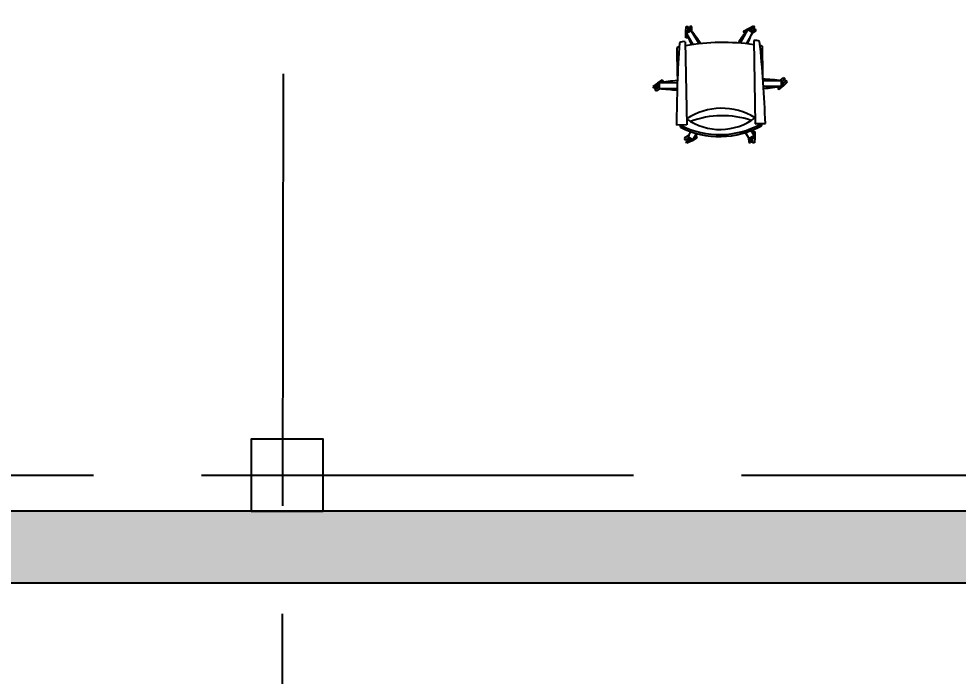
# Model space of a CAD drawing. Header units: millimetres. Extents: x -1544140 to 7445918, y -1294905 to 2019878.
# Drawn here: x 691253 to 696472, y 172021 to 175672 of the extents above; entities that cross this region are included whole.
import ezdxf

# ---------------------------------------------------------------- set-up
doc = ezdxf.new("R2010")
doc.units = ezdxf.units.MM
doc.header["$MEASUREMENT"] = 0
doc.linetypes.add('ACAD_ISO02W100', pattern=[15, 12, -3])
doc.styles.add('Annotative', font='GOST Common.ttf')
doc.dimstyles.get("Standard").update_dxf_attribs({"dimtxt": 1000, "dimasz": 100, "dimexe": 100, "dimexo": 0.06, "dimgap": 0.19, "dimtad": 1, "dimdec": 0, "dimzin": 0, "dimdsep": 46, "dimtxsty": 'Annotative', "dimblk": 'ARCHTICK', "dimcen": 0.09, "dimadec": 0, "dimazin": 0, "dimtfac": 1, "dimtdec": 0, "dimtofl": 0, "dimtmove": 0, "dimatfit": 3, "dimldrblk": 'ARCHTICK', "dimfxl": 700, "dimfxlon": 1, "dimtolj": 1, "dimtzin": 0, "dimarcsym": 0})

# ---------------------------------------------------------------- blocks, each defined once
blk = doc.blocks.new('_ArchTick')
at = {"color": 0, "linetype": 'ByBlock', "const_width": 0.15}
blk.add_lwpolyline([(-0.5, -0.5), (0.5, 0.5)], dxfattribs=at)
blk = doc.blocks.new('*D220')
at = {"color": 0, "lineweight": -2, "transparency": 16777216}
for p, q in [((647744.4, 161237.8), (647744.4, 160437.8)), ((698701.5, 161237.8), (698701.5, 160437.8)), ((647744.4, 160537.8), (698701.5, 160537.8))]:
    blk.add_line(p, q, dxfattribs=at)
at = {"layer": 'Defpoints', "color": 0, "transparency": 16777216}
for p in [(647744.4, 173115.8), (698701.5, 173137.8), (698701.5, 160537.8)]:
    blk.add_point(p, dxfattribs=at)
at = {"color": 0, "lineweight": -2, "transparency": 16777216, "xscale": 100, "yscale": 100, "zscale": 100, "rotation": 180}
blk.add_blockref('_ArchTick', (647744.4, 160537.8), dxfattribs=at)
at = {"color": 0, "lineweight": -2, "transparency": 16777216, "xscale": 100, "yscale": 100, "zscale": 100}
blk.add_blockref('_ArchTick', (698701.5, 160537.8), dxfattribs=at)
at = {"color": 0, "transparency": 16777216, "insert": (673222.9, 161038), "char_height": 1000, "attachment_point": 5, "style": 'Annotative'}
blk.add_mtext('\\A1;51000', dxfattribs=at)

msp = doc.modelspace()

# ---------------------------------------------------------------- hatches: boundary and pattern name
at = {"true_color": 0x636466}
h = msp.add_hatch(color=251, dxfattribs=at)
h.dxf.hatch_style = 1
h.paths.add_polyline_path([(647544.4, 239137.8), (647144.4, 239137.8), (647144.4, 227137.8), (647544.4, 227137.8)])
h.paths.add_polyline_path([(647544.4, 227137.8), (647144.4, 227137.8), (647144.4, 205537.8), (647744.4, 205537.8), (647744.4, 205937.8), (647544.4, 205937.8)])
h.paths.add_polyline_path([(647544.4, 251137.8), (647144.4, 251137.8), (647144.4, 239137.8), (647544.4, 239137.8)])
h.paths.add_polyline_path([(647544.4, 263137.8), (647144.4, 263137.8), (647144.4, 251137.8), (647544.4, 251137.8)])
h.paths.add_polyline_path([(669344.4, 263737.8), (647144.4, 263737.8), (647144.4, 263137.8), (647544.4, 263137.8), (647544.4, 263337.8), (668944.4, 263337.8), (668944.4, 263137.8), (669344.4, 263137.8)])
h.paths.add_polyline_path([(669344.4, 263137.8), (668944.4, 263137.8), (668944.4, 251137.8), (669344.4, 251137.8)])
h.paths.add_polyline_path([(669344.4, 251137.8), (668944.4, 251137.8), (668944.4, 227337.8), (674744.4, 227337.8), (674744.4, 227737.8), (669344.4, 227737.8)])
h.paths.add_polyline_path([(680744.4, 227737.8), (674744.4, 227737.8), (674744.4, 227337.8), (680744.4, 227337.8)])
h.paths.add_polyline_path([(686744.4, 227737.8), (680744.4, 227737.8), (680744.4, 227337.8), (686744.4, 227337.8)])
h.paths.add_polyline_path([(692744.4, 227737.8), (686744.4, 227737.8), (686744.4, 227337.8), (692744.4, 227337.8)])
h.paths.add_polyline_path([(716744.4, 205937.8), (710744.4, 205937.8), (710744.4, 205537.8), (716744.4, 205537.8)])
h.paths.add_polyline_path([(710744.4, 205937.8), (647544.4, 205937.8), (647544.4, 206137.8), (647144.4, 206137.8), (647144.4, 205537.8), (710744.4, 205537.8)])
h.paths.add_polyline_path([(647744.4, 205937.8), (647544.4, 205937.8), (647544.4, 206137.8), (647144.4, 206137.8), (647144.4, 205537.8), (647744.4, 205537.8)], flags=16)
h.paths.add_polyline_path([(668544.4, 194137.8), (668144.4, 194137.8), (668144.4, 188137.8), (668544.4, 188137.8)], flags=17)
h.paths.add_polyline_path([(674744.4, 194737.8), (668744.4, 194737.8), (668744.4, 194337.8), (674744.4, 194337.8)], flags=17)
h.paths.add_polyline_path([(668744.4, 194737.8), (668144.4, 194737.8), (668144.4, 194137.8), (668544.4, 194137.8), (668544.4, 194337.8), (668744.4, 194337.8)], flags=16)
h.paths.add_polyline_path([(680744.4, 194737.8), (674744.4, 194737.8), (674744.4, 194337.8), (680744.4, 194337.8)])
h.paths.add_polyline_path([(686744.4, 194737.8), (680744.4, 194737.8), (680744.4, 194337.8), (686744.4, 194337.8)])
h.paths.add_polyline_path([(692744.4, 194737.8), (686744.4, 194737.8), (686744.4, 194337.8), (692744.4, 194337.8)])
h.paths.add_polyline_path([(698744.4, 194737.8), (692744.4, 194737.8), (692744.4, 194337.8), (698744.4, 194337.8)])
h.paths.add_polyline_path([(699344.4, 194137.8), (698944.4, 194137.8), (698944.4, 188137.8), (699344.4, 188137.8)])
h.paths.add_polyline_path([(699344.4, 194737.8), (698744.4, 194737.8), (698744.4, 194337.8), (698944.4, 194337.8), (698944.4, 194137.8), (699344.4, 194137.8)])
h.paths.add_polyline_path([(699344.4, 188137.8), (698944.4, 188137.8), (698944.4, 182137.8), (699344.4, 182137.8)])
h.paths.add_polyline_path([(699344.4, 182137.8), (698944.4, 182137.8), (698944.4, 172937.8), (698744.4, 172937.8), (698744.4, 172537.8), (699344.4, 172537.8)])
h.paths.add_polyline_path([(698744.4, 172937.8), (692744.4, 172937.8), (692744.4, 172537.8), (698744.4, 172537.8)])
h.paths.add_polyline_path([(692744.4, 172937.8), (686744.4, 172937.8), (686744.4, 172537.8), (692744.4, 172537.8)])
h.paths.add_polyline_path([(686744.4, 172937.8), (686544.4, 172937.8), (686544.4, 173137.8), (686144.4, 173137.8), (686144.4, 172537.8), (686744.4, 172537.8)])
h.paths.add_polyline_path([(686544.4, 179137.8), (686144.4, 179137.8), (686144.4, 173137.8), (686544.4, 173137.8)])
h.paths.add_polyline_path([(686544.4, 181937.8), (680744.4, 181937.8), (680744.4, 181537.8), (686144.4, 181537.8), (686144.4, 179137.8), (686544.4, 179137.8)])
h.paths.add_polyline_path([(680744.4, 181937.8), (674744.4, 181937.8), (674744.4, 181537.8), (680744.4, 181537.8)])
h.paths.add_polyline_path([(674744.4, 181937.8), (668544.4, 181937.8), (668544.4, 182137.8), (668144.4, 182137.8), (668144.4, 181537.8), (674744.4, 181537.8)])
h.paths.add_polyline_path([(668544.4, 194337.8), (674744.4, 194337.8), (674744.4, 194737.8), (668144.4, 194737.8), (668144.4, 182137.8), (668544.4, 182137.8)])
h.paths.add_polyline_path([(717344.4, 205937.8), (716744.4, 205937.8), (716744.4, 205537.8), (717344.4, 205537.8)])
h.paths.add_polyline_path([(716744.4, 227337.8), (716744.4, 227737.8), (692744.4, 227737.8), (692744.4, 227337.8)])

# ---------------------------------------------------------------- linework, layer by layer
at = {"color": 9, "linetype": 'ACAD_ISO02W100', "ltscale": 200, "true_color": 0xc4c4c5}
for p, q in [((692689.5, 154967.2), (692744.4, 188137.8)), ((632268.4, 173137.8), (753969, 173137.8))]:
    msp.add_line(p, q, dxfattribs=at)
at = {"color": 18, "linetype": 'ByBlock', "true_color": 0x000000}
for p, q in [((694958.2, 175598.3), (694960.6, 175629.7)), ((694958.8, 175566.7), (694958.2, 175598.3)), ((694960.6, 175629.7), (694971.1, 175629.4)), ((694989, 175605.9), (694962, 175589.7)), ((694970.8, 175618.9), (694970.6, 175608.8)), ((694971.1, 175629.4), (694970.8, 175618.9)), ((694981.3, 175618.6), (694981, 175608.5)), ((694981.6, 175629.1), (694981.3, 175618.6)), ((694992.1, 175628.8), (694981.6, 175629.1)), ((694989, 175605.9), (695032.9, 175532.8)), ((694992.7, 175601.2), (694992.1, 175628.8)), ((695301.3, 175611.2), (695259.9, 175536.7)), ((695279.8, 175602.5), (695306.8, 175618.8)), ((695284.8, 175593.3), (695279.8, 175602.5)), ((695290.2, 175596.2), (695284.8, 175593.3)), ((695328.8, 175596), (695294.2, 175533.5)), ((695328.8, 175596), (695301.3, 175611.2)), ((695306.8, 175618.8), (695335.3, 175632.4)), ((695331, 175618.2), (695322.1, 175613.4)), ((695326.6, 175590.4), (695350.2, 175604.7)), ((695336, 175609), (695327.1, 175604.1)), ((695340.3, 175623.2), (695331, 175618.2)), ((695335.3, 175632.4), (695340.3, 175623.2)), ((695345.2, 175613.9), (695336, 175609)), ((695350.2, 175604.7), (695345.2, 175613.9)), ((694955.9, 175544.3), (694963.8, 175082.9)), ((694969.3, 175566.4), (694958.8, 175566.7)), ((694962, 175589.7), (694998.7, 175528.4)), ((694969.5, 175572.6), (694969.3, 175566.4)), ((695336.4, 175550.8), (695344.4, 175089.4)), ((694913.2, 175353.3), (694910.5, 175512.6)), ((695382.9, 175520.7), (695385.6, 175361.4)), ((694828.3, 175331.4), (694801.2, 175315.2)), ((694834.1, 175322.6), (694828.3, 175331.4)), ((695482.8, 175329), (695503.2, 175345)), ((695510.1, 175337.1), (695502.2, 175330.2)), ((695503.2, 175345), (695510.1, 175337.1)), ((694801.2, 175315.2), (694775.8, 175296.5)), ((694775.8, 175296.5), (694781.6, 175287.7)), ((694781.6, 175287.7), (694790.4, 175293.6)), ((694787.4, 175279), (694796.2, 175284.8)), ((694793.2, 175270.3), (694787.4, 175279)), ((694790.4, 175293.6), (694798.8, 175299.2)), ((694817, 175284.4), (694793.2, 175270.3)), ((694796.2, 175284.8), (694804.6, 175290.4)), ((694810.5, 175316.6), (694911.9, 175318.3)), ((694810.5, 175316.6), (694811, 175285.1)), ((694811, 175285.1), (694910.8, 175286.8)), ((694829, 175319.2), (694834.1, 175322.6)), ((695489.6, 175328.2), (695388.2, 175326.5)), ((695490.1, 175296.7), (695390.4, 175295)), ((695477.5, 175294.7), (695469.6, 175287.8)), ((695469.6, 175287.8), (695476.5, 175279.9)), ((695476.5, 175279.9), (695501.2, 175299.4)), ((695477.7, 175294.9), (695477.5, 175294.7)), ((695490.1, 175296.7), (695489.6, 175328.2)), ((695502.2, 175330.2), (695494.6, 175323.6)), ((695501.2, 175299.4), (695523.9, 175321.3)), ((695509.1, 175322.3), (695501.5, 175315.6)), ((695517, 175329.2), (695509.1, 175322.3)), ((695523.9, 175321.3), (695517, 175329.2)), ((694963.8, 175082.9), (694907.4, 175081.9)), ((695344.4, 175089.4), (695400.8, 175090.4)), ((695400.8, 175090.4), (695344.4, 175089.4)), ((694974, 175022.9), (694950.4, 175008.6)), ((694971.8, 175017.3), (694987.3, 175045.3)), ((694971.8, 175017.3), (694999.4, 175002)), ((694999.4, 175002), (695018, 175035.7)), ((695010.4, 175017.1), (695015.8, 175020)), ((695015.8, 175020), (695020.8, 175010.8)), ((695311.6, 175007.4), (695291.8, 175040.4)), ((695311.6, 175007.4), (695338.6, 175023.6)), ((695338.6, 175023.6), (695322.1, 175051.1)), ((695331.1, 175040.7), (695331.3, 175046.8)), ((695331.3, 175046.8), (695341.8, 175046.5)), ((695341.8, 175046.5), (695342.4, 175015)), ((694950.4, 175008.6), (694955.4, 174999.3)), ((694955.4, 174999.3), (694964.6, 175004.3)), ((694960.4, 174990.1), (694969.6, 174995.1)), ((694965.3, 174980.8), (694960.4, 174990.1)), ((694964.6, 175004.3), (694973.5, 175009.1)), ((694993.8, 174994.4), (694965.3, 174980.8)), ((694969.6, 174995.1), (694978.5, 174999.9)), ((695020.8, 175010.8), (694993.8, 174994.4)), ((695307.9, 175012.1), (695308.5, 174984.5)), ((695308.5, 174984.5), (695319, 174984.2)), ((695319, 174984.2), (695319.3, 174994.7)), ((695319.3, 174994.7), (695319.6, 175004.8)), ((695329.5, 174983.9), (695329.8, 174994.4)), ((695340, 174983.6), (695329.5, 174983.9)), ((695329.8, 174994.4), (695330.1, 175004.5)), ((695342.4, 175015), (695340, 174983.6))]:
    msp.add_line(p, q, dxfattribs=at)
for points in [[(668144.4, 194737.8), (699344.4, 194737.8), (699344.4, 172537.8), (686144.4, 172537.8), (686144.4, 181537.8), (668144.4, 181537.8)], [(692544.4, 172937.8), (692944.4, 172937.8), (692944.4, 173337.8), (692544.4, 173337.8)]]:
    msp.add_lwpolyline(points, close=True)
msp.add_lwpolyline([(668544.4, 194337.8), (698944.4, 194337.8), (698944.4, 172937.8), (686544.4, 172937.8), (686544.4, 181937.8), (668544.4, 181937.8), (668544.4, 194337.8)])
for centre, radius, start, end in [((694975.5, 175597.8), 12.1, 30.9832, 210.9832), ((694975.5, 175597.8), 5.25, 30.9832, 210.9832), ((693515.8, 174436.9), 1880.6, 35.6835, 38.431), ((696813.7, 174493.5), 1880.6, 143.5354, 146.2828), ((693579.8, 176287.3), 1880.6, 336.3401, 338.431), ((695315, 175603.6), 12.1, 330.9832, 150.9832), ((695315, 175603.6), 5.25, 330.9832, 150.9832), ((694947.2, 175500.3), 44.9, 78.8214, 121.9876), ((695166.9, 174342.4), 1197.9, 81.8429, 100.1234), ((696686.2, 176340.6), 1880.6, 203.5354, 205.6262), ((695346.6, 175507.1), 44.9, 59.9787, 103.1449), ((688614.9, 174846.9), 6790.3, 2.05496, 5.90909), ((701697.7, 175071.4), 6790.3, 176.05726, 179.9114), ((695166.9, 174342.4), 1197.9, 101.8005, 102.3572), ((695166.9, 174342.4), 1197.9, 79.6091, 80.1659), ((695277.8, 173459.5), 1880.6, 83.5354, 86.6581), ((694810.8, 175300.8), 12.1, 90.9832, 270.9832), ((694810.8, 175300.8), 5.25, 90.9832, 270.9832), ((695086.2, 173456.2), 1880.6, 95.3082, 98.431), ((695022.8, 177153.8), 1880.6, 263.5354, 266.5762), ((695214.4, 177157), 1880.6, 275.3902, 278.431), ((695489.8, 175312.5), 12.1, 270.9832, 90.9832), ((695489.8, 175312.5), 5.25, 270.9832, 90.9832), ((695158.6, 174821.9), 353, 58.3654, 123.601), ((695149, 175381), 323.7, 234.9744, 306.992), ((695162, 174624.9), 508.8, 71.6221, 110.3443), ((694932.1, 175074.6), 5.33, 53.9103, 232.2941), ((695147, 175499.5), 481.4, 243.0518, 298.9145), ((695147, 175499.5), 470.9, 243.276, 298.6904), ((695376.4, 175082.2), 5.33, 309.6723, 128.0561), ((696720.8, 174325.9), 1880.6, 157.4678, 158.431), ((693486.9, 176119.8), 1880.6, 323.5354, 324.7513), ((696784.8, 176176.3), 1880.6, 217.215, 218.431), ((695325.1, 175015.5), 12.1, 210.9832, 30.9832), ((695325.1, 175015.5), 5.25, 210.9832, 30.9832), ((693614.4, 174272.6), 1880.6, 23.5354, 24.4985), ((694985.6, 175009.7), 12.1, 150.9832, 330.9832), ((694985.6, 175009.7), 5.25, 150.9832, 330.9832)]:
    msp.add_arc(centre, radius, start, end, dxfattribs=at)

# ---------------------------------------------------------------- dimensions: what is measured, and where the dimension line sits
dim = msp.add_linear_dim(base=(698701.5, 160537.8), p1=(647744.4, 173115.8), p2=(698701.5, 173137.8), text='51000', dimstyle='Standard')
dim.commit()
dim.dimension.update_dxf_attribs({"geometry": '*D220', "text_midpoint": (673222.9, 161038)})

doc.saveas('drawing.dxf')
